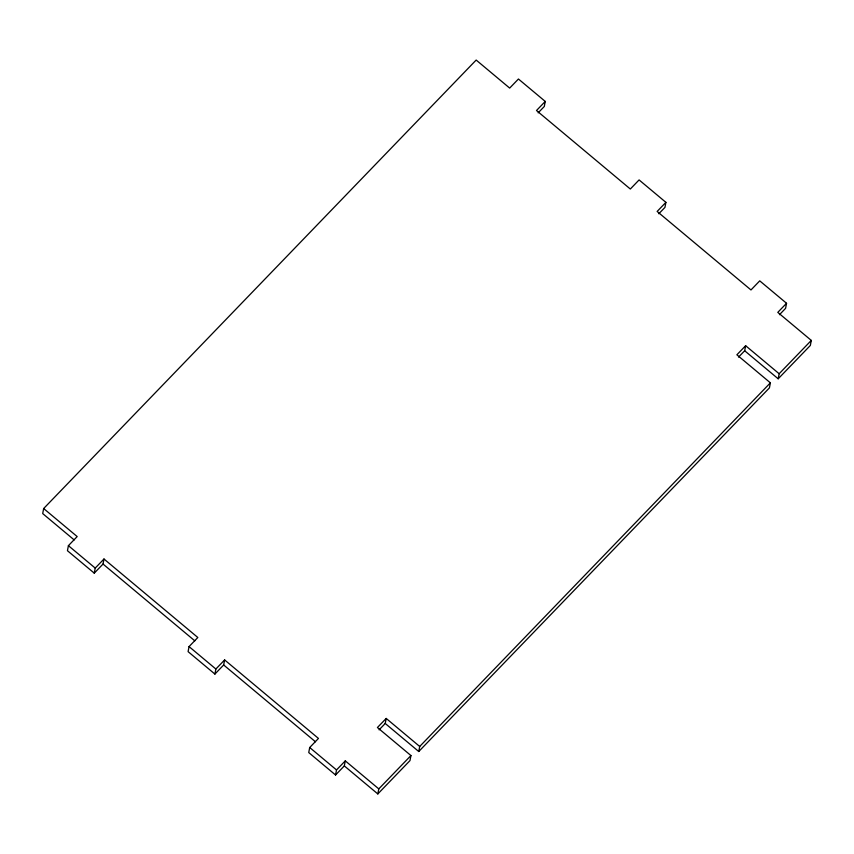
<?xml version="1.0" encoding="UTF-8"?>
<svg xmlns="http://www.w3.org/2000/svg" width="854" height="854" viewBox="0 0 854 854"><rect width="100%" height="100%" fill="white"/><g stroke="black" fill="none" stroke-linecap="round" stroke-linejoin="round"><path stroke-width="1.28" d="M538.159 112.845L544.297 106.483L545.258 101.434L518.442 79.006L509.678 88.09L476.169 60.058L43.661 508.536L42.7 513.585L74.181 539.92M43.661 508.536L77.18 536.568L68.405 545.663L67.445 550.713L94.26 573.141L103.024 564.046L103.985 558.996L197.829 637.5L189.054 646.595L188.093 651.645L214.909 674.073L223.673 664.978L224.634 659.928L318.467 738.432L309.703 747.517L308.742 752.566L335.558 774.994L344.322 765.91L345.283 760.861L378.792 788.893L377.831 793.942L344.322 765.91M94.26 573.141L95.221 568.091L103.985 558.996M214.909 674.073L215.87 669.024L224.634 659.928M335.558 774.994L336.519 769.945L345.283 760.861M385.229 723.477L386.2 718.438L419.709 746.471L418.748 751.52L385.229 723.477L379.091 729.85M386.2 718.438L377.425 727.523L410.945 755.555L409.984 760.604L377.831 793.942M545.258 101.434L536.493 110.518L630.327 189.022L639.091 179.927L665.906 202.355L664.946 207.405L658.808 213.767M744.677 350.759L745.638 345.71L779.158 373.742L778.186 378.792L744.677 350.759L738.539 357.121M745.638 345.71L736.874 354.805L770.383 382.838L769.422 387.887L418.748 751.52M665.906 202.355L657.142 211.45L750.976 289.954L759.74 280.859L786.555 303.287L785.595 308.337L779.456 314.699M786.555 303.287L777.791 312.383L811.3 340.415L810.339 345.464L778.186 378.792M378.792 788.893L410.945 755.555M419.709 746.471L770.383 382.838M779.158 373.742L811.3 340.415M103.024 564.046L194.819 640.842M223.673 664.978L315.468 741.774M68.405 545.663L95.221 568.091M189.054 646.595L215.87 669.024M309.703 747.517L336.519 769.945"/></g></svg>
